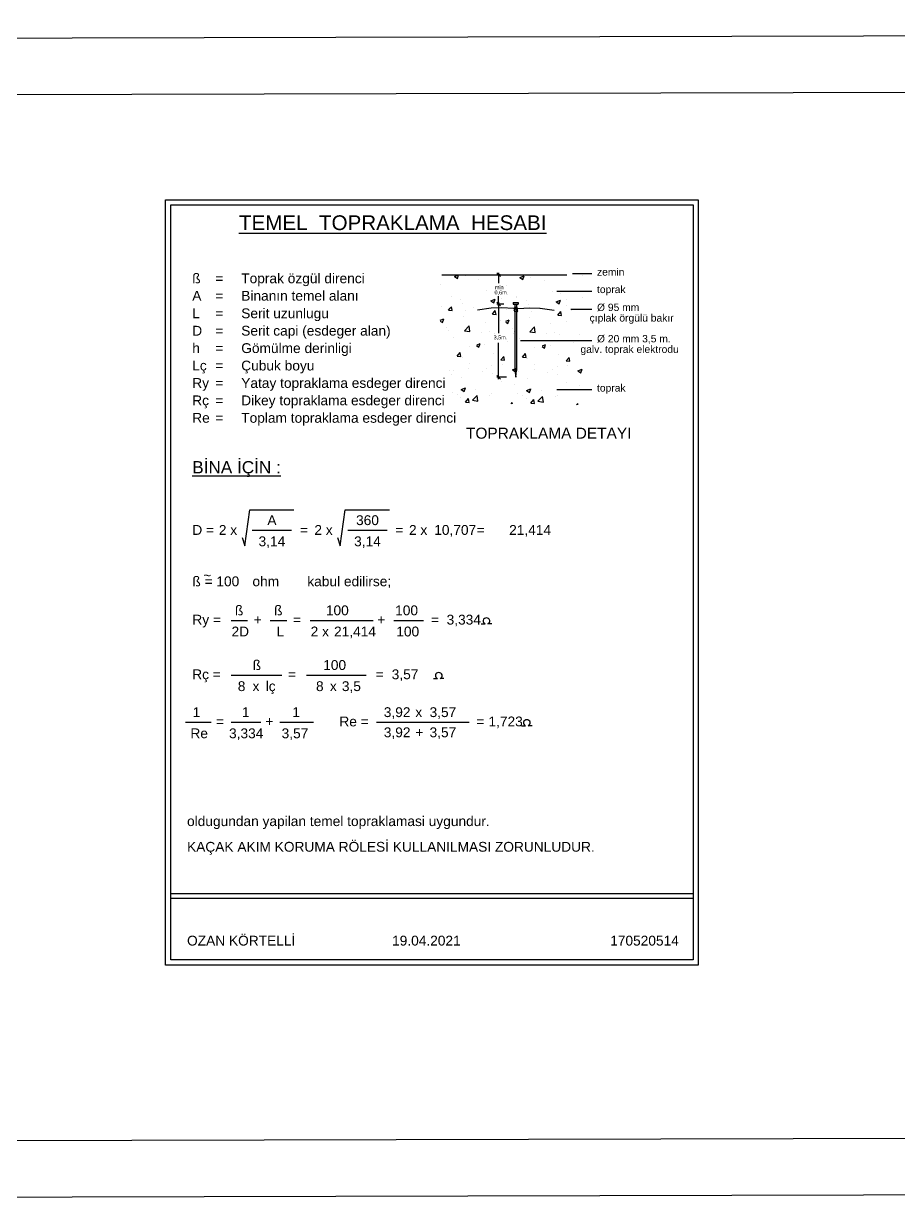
# Model space of a CAD drawing. Header units: centimetres. Extents: x 867 to 19881, y 2761 to 6151.
# Drawn here: x 3389 to 5912, y 2761 to 6151 of the extents above; entities that cross this region are included whole.
import ezdxf
from ezdxf.enums import TextEntityAlignment as Align

# ---------------------------------------------------------------- set-up
doc = ezdxf.new("R2010")
doc.units = ezdxf.units.CM
doc.linetypes.add('ACAD_ISO10W100', pattern=[18, 12, -3, 0, -3])
for name, color, linetype in [('ELEKTRİK YAZI', 2, 'Continuous'), ('GÖRÜNÜŞLER', 181, 'Continuous'), ('SEMBOL', 1, 'Continuous'), ('çerçeveü', 250, 'Continuous')]:
    doc.layers.add(name, color=color, linetype=linetype)
doc.styles.get("Standard").update_dxf_attribs({"font": 'arial.ttf'})

msp = doc.modelspace()

# ---------------------------------------------------------------- linework, layer by layer
at = {"layer": 'GÖRÜNÜŞLER'}
for p, q in [((4595.6, 5426.5), (4955.7, 5426.5)), ((4631.3, 5421.8), (4643.6, 5426.5)), ((4640.1, 5415.9), (4643.6, 5426.5)), ((4763.3, 5426.5), (4753.3, 5426.5)), ((4758.6, 5431.8), (4758.6, 5402.3)), ((4813.4, 5427), (4813.4, 5427)), ((4819.9, 5418.9), (4832.2, 5423.6)), ((4828.7, 5413), (4832.2, 5423.6)), ((5027.9, 5428.6), (4971.5, 5428.6)), ((5002, 5424.1), (5002, 5424.1)), ((4591.7, 5397.8), (4591.7, 5397.8)), ((4631.3, 5421.8), (4640.1, 5415.9)), ((4663.2, 5422.8), (4663.2, 5422.8)), ((4702.3, 5412.4), (4702.3, 5412.4)), ((4780.3, 5394.9), (4780.3, 5394.9)), ((4819.9, 5418.9), (4828.7, 5413)), ((4851.8, 5419.8), (4851.8, 5419.8)), ((4890.9, 5409.5), (4890.9, 5409.5)), ((4622.3, 5362.6), (4622.3, 5362.6)), ((4724.9, 5380.2), (4724.9, 5380.2)), ((4749.9, 5375.5), (4749.9, 5375.5)), ((4758.6, 5336.7), (4758.6, 5364.7)), ((4767.2, 5357.6), (4767.2, 5357.6)), ((4810.9, 5359.6), (4810.9, 5359.6)), ((4811.2, 5363.4), (4811.2, 5363.4)), ((4913.5, 5377.2), (4913.5, 5377.2)), ((5027.9, 5378.1), (4926.7, 5378.1)), ((4938.5, 5372.6), (4938.5, 5372.6)), ((4999.8, 5360.5), (4999.8, 5360.5)), ((4593.5, 5334.9), (4593.5, 5334.9)), ((4614.7, 5324.2), (4619.4, 5329.8)), ((4614.7, 5324.2), (4625.2, 5323.3)), ((4619.4, 5329.8), (4623.2, 5334.3)), ((4623.9, 5330.4), (4623.2, 5334.3)), ((4625.2, 5323.2), (4623.9, 5330.4)), ((4650.3, 5354.5), (4650.3, 5354.5)), ((4656.1, 5343), (4656.1, 5343)), ((4664.5, 5323.9), (4664.5, 5323.9)), ((4687.4, 5330.9), (4687.4, 5330.9)), ((4736.3, 5351), (4748.6, 5355.7)), ((4736.3, 5351), (4745.1, 5345.1)), ((4740.9, 5313.1), (4749.4, 5323.2)), ((4744.2, 5350.6), (4744.2, 5350.6)), ((4745.1, 5345.1), (4748.6, 5355.7)), ((4751.4, 5312.2), (4749.4, 5323.2)), ((4774, 5342), (4753.3, 5342)), ((4774, 5342), (4753.3, 5342)), ((4758.6, 5347.3), (4758.6, 5258)), ((4767.1, 5341.5), (4767.1, 5341.5)), ((4781.3, 5326.9), (4781.3, 5326.9)), ((4782.1, 5331.9), (4782.1, 5331.9)), ((4803.3, 5321.3), (4808, 5326.8)), ((4808, 5326.8), (4811.8, 5331.4)), ((4812.5, 5327.5), (4811.8, 5331.4)), ((4813.8, 5320.3), (4812.5, 5327.5)), ((4838.9, 5351.6), (4838.9, 5351.6)), ((4844.7, 5340.1), (4844.7, 5340.1)), ((4876, 5328), (4876, 5328)), ((4924.9, 5348.1), (4937.2, 5352.8)), ((4924.9, 5348.1), (4933.7, 5342.2)), ((4932.8, 5347.6), (4932.8, 5347.6)), ((4933.7, 5342.2), (4937.2, 5352.8)), ((4955.7, 5338.6), (4955.7, 5338.6)), ((4955.8, 5354.7), (4955.8, 5354.7)), ((5027.9, 5326.5), (4966.9, 5326.5)), ((4969.9, 5324), (4969.9, 5324)), ((4590.7, 5295.1), (4600.8, 5299)), ((4590.7, 5292.8), (4597.3, 5288.4)), ((4597.3, 5288.3), (4600.8, 5299)), ((4658.9, 5305.6), (4658.9, 5305.6)), ((4720.9, 5288.2), (4720.9, 5288.2)), ((4740.9, 5313.1), (4751.4, 5312.2)), ((4747.7, 5316.9), (4747.7, 5316.9)), ((4764.9, 5294), (4764.9, 5294)), ((4779.3, 5292.2), (4789.4, 5296.1)), ((4779.3, 5289.9), (4785.9, 5285.4)), ((4785.9, 5285.4), (4789.4, 5296.1)), ((4803.3, 5321.3), (4813.8, 5320.3)), ((4847.5, 5302.7), (4847.5, 5302.7)), ((4853.1, 5321), (4853.1, 5321)), ((4929.5, 5310.2), (4938, 5320.3)), ((4929.5, 5310.2), (4940, 5309.3)), ((4936.3, 5314), (4936.3, 5314)), ((4940, 5309.3), (4938, 5320.3)), ((4953.5, 5291.1), (4953.5, 5291.1)), ((4609.8, 5273.6), (4609.8, 5273.6)), ((4615.3, 5265.1), (4615.3, 5265.1)), ((4660.2, 5264.9), (4673.9, 5279.2)), ((4660.2, 5264.9), (4675.9, 5262.5)), ((4675.9, 5262.5), (4673.9, 5279.2)), ((4709.2, 5261.1), (4709.2, 5261.1)), ((4731.6, 5262.4), (4731.6, 5262.4)), ((4745.6, 5258.3), (4745.6, 5258.3)), ((4798.4, 5270.7), (4798.4, 5270.7)), ((4803.1, 5257.2), (4803.1, 5257.2)), ((4803.9, 5262.2), (4803.9, 5262.2)), ((4848.8, 5262), (4862.5, 5276.3)), ((4848.8, 5262), (4864.5, 5259.6)), ((4864.5, 5259.6), (4862.5, 5276.3)), ((4897.8, 5258.2), (4897.8, 5258.2)), ((4909.5, 5285.3), (4909.5, 5285.3)), ((4920.3, 5259.4), (4920.3, 5259.4)), ((4934.2, 5255.4), (4934.2, 5255.4)), ((4991.7, 5254.3), (4991.7, 5254.3)), ((4629.1, 5244.8), (4629.1, 5244.8)), ((4695.5, 5222.1), (4702.3, 5217.5)), ((4697, 5224.8), (4705.8, 5228.2)), ((4702.3, 5217.5), (4705.8, 5228.1)), ((4718.6, 5224.7), (4718.6, 5224.7)), ((4758.6, 5125.6), (4758.6, 5230.5)), ((4785.3, 5233.4), (4785.3, 5233.4)), ((4817.7, 5241.8), (4817.7, 5241.8)), ((5027.9, 5236.1), (4821.9, 5236.1)), ((4885.6, 5221.9), (4894.4, 5225.2)), ((4890.9, 5214.6), (4894.4, 5225.2)), ((4907.2, 5221.7), (4907.2, 5221.7)), ((4973.9, 5230.5), (4973.9, 5230.5)), ((4639.1, 5191.8), (4647.6, 5202)), ((4639.1, 5191.8), (4649.6, 5190.9)), ((4649.6, 5190.9), (4647.6, 5202)), ((4654.6, 5188.5), (4654.6, 5188.5)), ((4674.6, 5218.9), (4674.6, 5218.9)), ((4743.5, 5199.8), (4743.5, 5199.8)), ((4765.3, 5180.8), (4773.8, 5190.9)), ((4775.8, 5179.9), (4773.8, 5190.9)), ((4827.7, 5188.9), (4836.2, 5199)), ((4827.7, 5188.9), (4838.2, 5188)), ((4838.2, 5188), (4836.2, 5199)), ((4863.2, 5215.9), (4863.2, 5215.9)), ((4884.1, 5219.2), (4890.9, 5214.6)), ((4932.1, 5196.9), (4932.1, 5196.9)), ((4953.9, 5177.9), (4962.4, 5188)), ((4964.4, 5177), (4962.4, 5188)), ((4672.4, 5155.3), (4672.4, 5155.3)), ((4675, 5171.2), (4675, 5171.2)), ((4724.4, 5157.4), (4724.4, 5157.4)), ((4739, 5164), (4739, 5164)), ((4765.3, 5180.8), (4775.8, 5179.9)), ((4768.9, 5167.3), (4768.9, 5167.3)), ((4798.5, 5152.6), (4810.8, 5157.3)), ((4798.5, 5152.6), (4807.3, 5146.7)), ((4807.3, 5146.7), (4810.8, 5157.3)), ((4843.2, 5185.6), (4843.2, 5185.6)), ((4861, 5152.4), (4861, 5152.4)), ((4863.6, 5168.3), (4863.6, 5168.3)), ((4913, 5154.5), (4913, 5154.5)), ((4927.6, 5161.1), (4927.6, 5161.1)), ((4953.9, 5177.9), (4964.4, 5177)), ((4957.5, 5164.4), (4957.5, 5164.4)), ((4987.1, 5149.7), (4999.4, 5154.4)), ((4995.9, 5143.8), (4999.4, 5154.4)), ((4618.2, 5151.6), (4618.2, 5151.6)), ((4621.8, 5139.8), (4621.8, 5139.8)), ((4628.3, 5149.5), (4628.3, 5149.5)), ((4652.5, 5130), (4652.5, 5130)), ((4712.1, 5147.6), (4712.1, 5147.6)), ((4741.3, 5141.2), (4741.3, 5141.2)), ((4781.2, 5130.9), (4753.3, 5130.9)), ((4766.5, 5118.8), (4766.5, 5118.8)), ((4806, 5143.6), (4806, 5143.6)), ((4806.8, 5148.7), (4806.8, 5148.7)), ((4810.4, 5136.9), (4810.4, 5136.9)), ((4816.9, 5146.6), (4816.9, 5146.6)), ((4841.1, 5127), (4841.1, 5127)), ((4900.7, 5144.7), (4900.7, 5144.7)), ((4929.9, 5138.3), (4929.9, 5138.3)), ((4987.1, 5149.7), (4995.9, 5143.8)), ((4994.6, 5140.7), (4994.6, 5140.7)), ((4626.1, 5085.9), (4626.1, 5085.9)), ((4650.7, 5095.9), (4663, 5100.6)), ((4650.7, 5095.9), (4659.5, 5090)), ((4659.5, 5090), (4663, 5100.6)), ((4663.9, 5101.2), (4663.9, 5101.2)), ((4692.7, 5094.7), (4692.7, 5094.7)), ((4803.8, 5109.3), (4803.8, 5109.3)), ((4839.3, 5092.9), (4851.6, 5097.7)), ((4839.3, 5092.9), (4848.1, 5087)), ((4848.1, 5087), (4851.6, 5097.7)), ((4852.6, 5098.2), (4852.6, 5098.2)), ((4881.3, 5091.7), (4881.3, 5091.7)), ((5027.9, 5094.2), (4926.7, 5094.2)), ((4955.1, 5115.9), (4955.1, 5115.9)), ((4992.4, 5106.4), (4992.4, 5106.4)), ((4640, 5081.8), (4640, 5081.8)), ((4650.3, 5071.4), (4650.3, 5071.4)), ((4663.5, 5059.5), (4672, 5069.6)), ((4663.5, 5059.5), (4674, 5058.6)), ((4674, 5058.6), (4672, 5069.6)), ((4683.5, 5064.5), (4697.2, 5078.7)), ((4683.5, 5064.5), (4699.2, 5062)), ((4699.2, 5062), (4697.2, 5078.7)), ((4733.9, 5077.9), (4733.9, 5077.9)), ((4739.2, 5082.7), (4739.2, 5082.7)), ((4794.7, 5054.5), (4798.2, 5058.6)), ((4798.9, 5054.5), (4798.2, 5058.6)), ((4814.7, 5083), (4814.7, 5083)), ((4828.6, 5078.9), (4828.6, 5078.9)), ((4838.9, 5068.5), (4838.9, 5068.5)), ((4852.1, 5056.6), (4860.6, 5066.7)), ((4852.1, 5056.6), (4862.6, 5055.7)), ((4862.6, 5055.7), (4860.6, 5066.7)), ((4872.1, 5061.6), (4885.8, 5075.8)), ((4872.1, 5061.6), (4887.8, 5059.1)), ((4887.8, 5059.1), (4885.8, 5075.8)), ((4922.5, 5074.9), (4922.5, 5074.9)), ((4927.8, 5079.7), (4927.8, 5079.7)), ((4983.3, 5051.6), (4986.8, 5055.7)), ((4987.5, 5051.6), (4986.8, 5055.7))]:
    msp.add_line(p, q, dxfattribs=at)
at = {"layer": 'GÖRÜNÜŞLER', "linetype": 'ByBlock'}
for p, q in [((4763.9, 5421.2), (4753.3, 5431.8)), ((4763.9, 5336.7), (4753.3, 5347.3)), ((4753.3, 5347.3), (4763.9, 5336.7)), ((4753.3, 5136.2), (4763.9, 5125.6))]:
    msp.add_line(p, q, dxfattribs=at)
at = {"layer": 'GÖRÜNÜŞLER', "linetype": 'ACAD_ISO10W100', "ltscale": 30}
for p, q in [((4737.4, 5330.3), (4697.9, 5324.6)), ((4767.1, 5331.1), (4737.4, 5330.3)), ((4802.5, 5329.3), (4767.1, 5331.1)), ((4802.5, 5329.3), (4802.5, 5329.3)), ((4814, 5329.3), (4849.3, 5331.1)), ((4814, 5329.3), (4814, 5329.3)), ((4849.3, 5331.1), (4879.1, 5330.3)), ((4879.1, 5330.3), (4918.6, 5324.6))]:
    msp.add_line(p, q, dxfattribs=at)
at = {"layer": 'GÖRÜNÜŞLER', "ltscale": 0.1}
for p, q in [((4801, 5346.3), (4815.5, 5346.3)), ((4801, 5346.3), (4801, 5342)), ((4801, 5342), (4815.5, 5342)), ((4802.5, 5330.4), (4804.6, 5330.4)), ((4802.5, 5330.4), (4802.5, 5328.2)), ((4802.5, 5328.2), (4804.6, 5328.2)), ((4804.6, 5331.8), (4807.5, 5331.8)), ((4804.6, 5331.8), (4804.6, 5326.8)), ((4804.6, 5326.8), (4807.5, 5326.8)), ((4806.1, 5342), (4806.1, 5331.8)), ((4806.1, 5326.8), (4806.1, 5150.4)), ((4807.5, 5331.8), (4807.5, 5326.8)), ((4811.8, 5331.8), (4808.9, 5331.8)), ((4808.9, 5331.8), (4808.9, 5326.8)), ((4811.8, 5326.8), (4808.9, 5326.8)), ((4810.4, 5342), (4810.4, 5331.8)), ((4810.4, 5326.8), (4810.4, 5150.4)), ((4811.8, 5331.8), (4811.8, 5326.8)), ((4811.8, 5330.4), (4814, 5330.4)), ((4811.8, 5328.2), (4814, 5328.2)), ((4814, 5330.4), (4814, 5328.2)), ((4815.5, 5346.3), (4815.5, 5342)), ((4806.1, 5150.4), (4808.2, 5130.9)), ((4810.4, 5150.4), (4806.1, 5150.4)), ((4808.2, 5130.9), (4810.4, 5150.4))]:
    msp.add_line(p, q, dxfattribs=at)
at = {"layer": 'SEMBOL'}
for p, q in [((4027.1, 4645.3), (4041.2, 4748.4)), ((4041.2, 4748.4), (4168.9, 4748.4)), ((4302.5, 4645.3), (4316.6, 4748.4)), ((4316.6, 4748.4), (4444.4, 4748.4)), ((4048.5, 4689.8), (4162.1, 4689.8)), ((4324, 4689.8), (4437.5, 4689.8)), ((4019.4, 4668.8), (4027.1, 4645.3)), ((4294.8, 4668.8), (4302.5, 4645.3)), ((3987.7, 4429.8), (4035.3, 4429.8)), ((4100.6, 4429.8), (4148.2, 4429.8)), ((4215.8, 4429.8), (4397.4, 4429.8)), ((4456.8, 4429.8), (4542.4, 4429.8)), ((4708.7, 4420), (4720, 4420)), ((4739, 4420), (4727.7, 4420)), ((3987.4, 4272.3), (4134.3, 4272.3)), ((4204.6, 4272.3), (4377.4, 4272.3)), ((4571, 4262.4), (4582.3, 4262.4)), ((4601.3, 4262.4), (4590, 4262.4)), ((3856.4, 4136.4), (3930.1, 4136.4)), ((3987.4, 4136.4), (4073.1, 4136.4)), ((4127.8, 4136.4), (4225, 4136.4)), ((4406.7, 4136.4), (4673.7, 4136.4)), ((4825.1, 4126.5), (4836.4, 4126.5)), ((4855.4, 4126.5), (4844.1, 4126.5))]:
    msp.add_line(p, q, dxfattribs=at)
for centre, start, end in [((4723, 4428.3), 84.5879, 250.267), ((4724.7, 4428.3), 289.733, 95.4121), ((4585.3, 4270.8), 84.5879, 250.267), ((4587, 4270.8), 289.733, 95.4121), ((4839.4, 4134.8), 84.5879, 250.267), ((4841.1, 4134.8), 289.733, 95.4121)]:
    msp.add_arc(centre, 8.89, start, end, dxfattribs=at)
at = {"layer": 'çerçeveü'}
for p, q in [((3813.6, 3643), (5319.5, 3643)), ((3813.6, 3629.5), (5319.5, 3629.5))]:
    msp.add_line(p, q, dxfattribs=at)
for points in [[(866.9, 6102.8), (19880.6, 6150.6), (19880.6, 2808.6), (866.9, 2760.9)], [(1029.9, 5940.3), (19721.4, 5986.9), (19721.4, 2971.1), (1029.9, 2924.5)], [(3799, 5642.3), (5334.1, 5642.3), (5334.1, 3436.7), (3799, 3436.7)], [(3813.6, 5627.7), (5319.5, 5627.7), (5319.5, 3451.3), (3813.6, 3451.3)]]:
    msp.add_lwpolyline(points, close=True, dxfattribs=at)

# ---------------------------------------------------------------- texts
at = {"layer": 'ELEKTRİK YAZI'}
for s, height, p in [('%%UTEMEL  TOPRAKLAMA  HESABI', 42.454, (4010.4, 5555.2)), ('ß', 28.3, (3875.7, 5401.9)), ('Toprak özgül direnci', 28.303, (4016.9, 5401.9)), ('zemin', 21.23, (5042.5, 5423.9)), ('=', 28.3, (3941.9, 5401.9)), ('toprak', 21.23, (5042.5, 5373.5)), ('A', 28.3, (3875.7, 5351.7)), ('=', 28.3, (3941.9, 5351.7)), ('Binanın temel alanı', 28.303, (4016.9, 5351.7)), ('L ', 28.3, (3875.7, 5301.1)), ('Serit uzunlugu', 28.303, (4016.9, 5301.1)), ('%%C 95 mm ', 21.23, (5042.5, 5321.8)), ('=', 28.3, (3941.9, 5301.1)), ('çıplak örgülü bakır', 21.227, (5021.2, 5291.5)), ('D', 28.3, (3875.7, 5250.9)), ('=', 28.3, (3941.9, 5250.9)), ('Serit capi (esdeger alan)', 28.303, (4016.9, 5250.9)), ('h', 28.3, (3875.7, 5200.7)), ('=', 28.3, (3941.9, 5200.7)), ('Gömülme derinligi', 28.303, (4016.9, 5200.7)), ('galv. toprak elektrodu', 21.227, (4994.8, 5201.1)), ('%%C 20 mm 3,5 m.', 21.227, (5042.5, 5231.5)), ('Lç', 28.3, (3875.7, 5150.5)), ('=', 28.3, (3941.9, 5150.5)), ('Çubuk boyu', 28.3, (4016.9, 5150.5)), ('Ry', 28.3, (3875.7, 5100.3)), ('=', 28.3, (3941.9, 5100.3)), ('Yatay topraklama esdeger direnci', 28.303, (4016.9, 5100.3)), ('toprak', 21.23, (5042.5, 5089.6)), ('Rç', 28.3, (3875.7, 5050.1)), ('=', 28.3, (3941.9, 5050.1)), ('Dikey topraklama esdeger direnci', 28.303, (4016.9, 5050.1)), ('Re', 28.3, (3875.7, 4999.8)), ('=', 28.3, (3941.9, 4999.8)), ('Toplam topraklama esdeger direnci', 28.303, (4016.9, 4999.8)), ('TOPRAKLAMA DETAYI', 31.84, (4664.8, 4953.8)), ('%%UBİNA İÇİN :', 35.378, (3875.7, 4853.9)), ('D =', 28.3, (3876, 4676.6)), ('2 x', 28.3, (3952.3, 4676.6)), ('=', 28.3, (4186.1, 4676.6)), ('2 x', 28.3, (4227.7, 4676.6)), ('=', 28.3, (4461.5, 4676.6)), ('2 x', 28.3, (4500.5, 4676.6)), ('10,707', 28.3, (4573.3, 4676.6)), ('=', 28.3, (4695.8, 4676.6)), ('21,414', 28.3, (4789.2, 4676.6)), ('ß = 100', 28.3, (3876, 4528.5)), ('~', 28.3, (3907.4, 4546.1)), ('ohm ', 28.3, (4049.2, 4528.5)), ('kabul edilirse;', 28.303, (4207.4, 4528.5)), ('ß', 28.3, (3998.8, 4444.9)), ('ß', 28.3, (4111.7, 4444.9)), ('Ry =', 28.3, (3876, 4418.1)), ('+', 28.3, (4053, 4418.1)), ('+', 28.3, (4409.2, 4418.1)), ('3,334', 28.3, (4609, 4418.1)), ('2D', 28.3, (3988.9, 4383.9)), ('L', 28.3, (4118.9, 4383.9)), ('=', 28.3, (4165.8, 4418.1)), ('2 x', 28.3, (4217, 4383.9)), ('21,414', 28.3, (4284.4, 4383.9)), ('=', 28.3, (4564.1, 4418.1)), ('ß', 28.3, (4049.9, 4287.3)), ('100', 28.3, (4253.2, 4287.3)), ('Rç =', 28.3, (3875.7, 4260.5)), ('=', 28.3, (4151.8, 4260.5)), ('=', 28.3, (4404, 4260.5)), ('3,57', 28.3, (4450.7, 4260.5)), ('x', 28.3, (4272.5, 4226.3)), ('3,5', 28.3, (4307, 4226.3)), ('1', 28.3, (3877, 4151.4)), ('1', 28.3, (4018.7, 4151.4)), ('1', 28.3, (4163.9, 4151.4)), ('x', 28.3, (4518.8, 4151.4)), ('3,57', 28.3, (4559.8, 4151.4)), ('=', 28.3, (3944.1, 4124.6)), ('+', 28.3, (4086.8, 4124.6)), ('Re =', 28.3, (4299.8, 4124.6)), ('=', 28.3, (4694.7, 4124.6)), ('1,723', 28.3, (4729.6, 4124.6)), ('Re', 28.3, (3870.4, 4090.4)), ('+', 28.3, (4518.8, 4093.3)), ('3,57', 28.3, (4559.8, 4093.3)), ('oldugundan yapilan temel topraklamasi uygundur.', 28.303, (3860.7, 3837.2)), ('KAÇAK AKIM KORUMA RÖLESİ KULLANILMASI ZORUNLUDUR.', 28.303, (3860.7, 3763.3)), ('OZAN KÖRTELLİ ', 28.303, (3860.7, 3492.8)), ('19.04.2021', 28.3, (4451.7, 3492.8)), ('170520514 ', 28.3, (5080.5, 3492.8))]:
    msp.add_text(s, height=height, dxfattribs=at).set_placement(p)
for s, p in [('A', (4105.4, 4704.8)), ('360', (4380.9, 4704.8)), ('3,14', (4105.3, 4643.8)), ('3,14', (4380.8, 4643.8)), ('100', (4293.9, 4444.9)), ('100', (4493.6, 4444.9)), ('100', (4496.9, 4383.9)), ('3,334', (4031.2, 4090.4)), ('3,57', (4171.8, 4090.4))]:
    msp.add_text(s, height=28.3, dxfattribs=at).set_placement(p, align=Align.CENTER)
for s, p in [('8', (4028.9, 4226.3)), ('x', (4069.2, 4226.3)), ('lç', (4116, 4226.3)), ('8', (4254.4, 4226.3)), ('3,92', (4504.8, 4151.4)), ('3,92', (4504.8, 4093.3))]:
    msp.add_text(s, height=28.3, dxfattribs=at).set_placement(p, align=Align.RIGHT)
at = {"layer": 'GÖRÜNÜŞLER'}
for s, p in [('min', (4747.8, 5384.7)), ('0,6m.', (4747, 5369.6)), ('3,5m.', (4744.4, 5240.1))]:
    msp.add_text(s, height=11.32, dxfattribs=at).set_placement(p)

doc.saveas('drawing.dxf')
